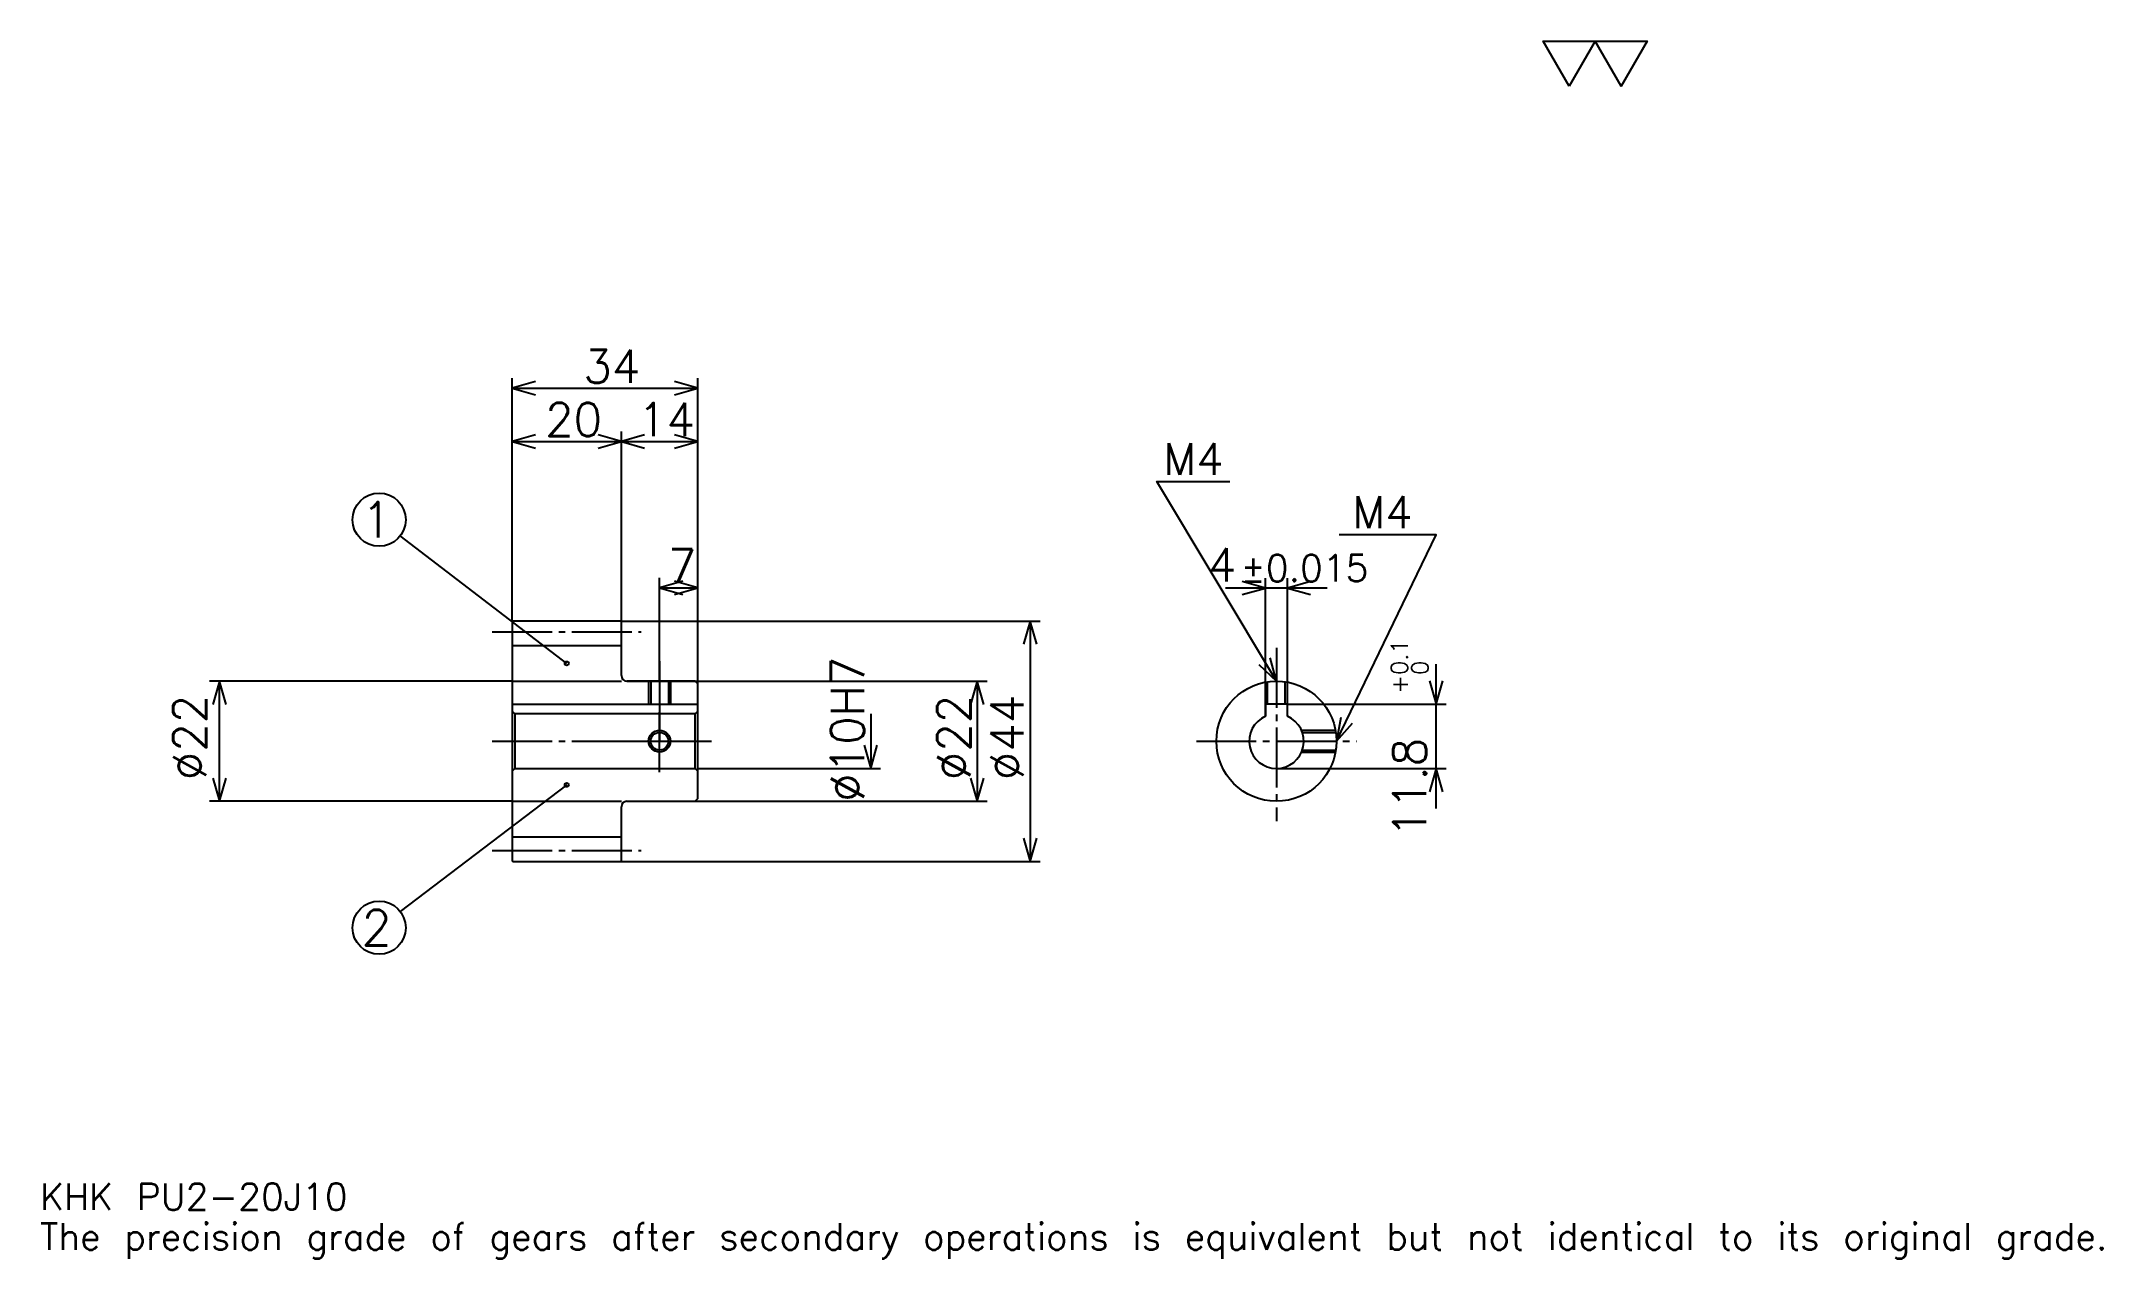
# Model space of a CAD drawing. Extents: x 12 to 390, y 4 to 227.
import ezdxf

# ---------------------------------------------------------------- set-up
doc = ezdxf.new("R2010")
doc.units = 0
doc.linetypes.add('DASHDOT', pattern=[14.608695, 10.956522, -1.217391, 1.217391, -1.217391])
doc.layers.get('0').update_dxf_attribs({"linetype": 'CONTINUOUS'})
doc.layers.add('DASHDOT', color=6, linetype='DASHDOT')
doc.styles.add('KANJI', font='TXT', dxfattribs={"bigfont": 'BIGFONT'})

msp = doc.modelspace()

# ---------------------------------------------------------------- linework, layer by layer
at = {"color": 5}
for p, q in [((98.608704, 121.217392), (98.608704, 165.652176)), ((98.608704, 163.82608), (132.608704, 163.82608)), ((132.608704, 121.217392), (132.608704, 165.652176)), ((118.608704, 121.217392), (118.608704, 155.91304)), ((98.608704, 154.08696), (118.608704, 154.08696)), ((118.608704, 154.08696), (132.608704, 154.08696)), ((108.608704, 113.467392), (78.127327, 136.804932)), ((125.608704, 121.217392), (125.608704, 129.130432)), ((236.565231, 106.017395), (236.565231, 129.08696)), ((240.565231, 106.017395), (240.565231, 129.08696)), ((125.608704, 127.304352), (132.608704, 127.304352)), ((247.869583, 127.260872), (229.26088, 127.260872)), ((98.608704, 121.117393), (98.608704, 121.217392)), ((118.508705, 121.217392), (132.608704, 121.217392)), ((118.608704, 121.117393), (118.608704, 121.217392)), ((125.608704, 110.217392), (125.608704, 121.217392)), ((125.608704, 110.217392), (125.608704, 121.217392)), ((132.608704, 121.217392), (195.304352, 121.217392)), ((132.608704, 109.717392), (132.608704, 121.217392)), ((193.478271, 121.217392), (193.478271, 77.217392)), ((267.826111, 86.91304), (267.826111, 113.321739)), ((98.608704, 110.217392), (43.2174, 110.217392)), ((45.043488, 88.217392), (45.043488, 110.217392)), ((119.608704, 110.217392), (132.608704, 110.217392)), ((132.608704, 110.217392), (185.565216, 110.217392)), ((183.739136, 110.217392), (183.739136, 88.217392)), ((240.565231, 106.017395), (269.652161, 106.017395)), ((164.26088, 104.217392), (164.26088, 94.217392)), ((108.608704, 91.217392), (78.135475, 68.019165)), ((132.608704, 94.217392), (166.086975, 94.217392)), ((238.565231, 94.217392), (269.652161, 94.217392)), ((98.608704, 88.217392), (43.2174, 88.217392)), ((119.608704, 88.217392), (132.608704, 88.217392)), ((132.608704, 88.217392), (185.565216, 88.217392)), ((118.508705, 77.217392), (132.608704, 77.217392)), ((132.608704, 77.217392), (195.304352, 77.217392))]:
    msp.add_line(p, q, dxfattribs=at)
at = {"color": 4}
for p, q in [((98.608704, 116.717392), (118.608704, 116.717392)), ((98.608704, 110.217392), (118.608704, 110.217392)), ((98.608704, 106.017395), (132.608704, 106.017395)), ((99.108704, 104.217392), (99.108704, 94.217392)), ((132.108704, 104.217392), (132.608704, 104.717392)), ((132.108704, 94.217392), (132.608704, 93.717392)), ((98.608704, 88.217392), (118.608704, 88.217392)), ((98.608704, 81.717392), (118.608704, 81.717392))]:
    msp.add_line(p, q, dxfattribs=at)
at = {"color": 7}
msp.add_lwpolyline([(292.17392, 219.130432), (287.426086, 227.360001), (306.417389, 227.360001), (301.669586, 219.130432), (296.921753, 227.360001), (292.17392, 219.130432)], dxfattribs=at)
at = {"color": 5}
for points in [[(102.869576, 165.043488), (98.608704, 163.82608), (102.869576, 162.608704)], [(128.347839, 162.608704), (132.608704, 163.82608), (128.347839, 165.043488)], [(102.869576, 155.304352), (98.608704, 154.08696), (102.869576, 152.869568)], [(114.347832, 152.869568), (118.608704, 154.08696), (114.347832, 155.304352)], [(122.869576, 155.304352), (118.608704, 154.08696), (122.869576, 152.869568)], [(128.347839, 152.869568), (132.608704, 154.08696), (128.347839, 155.304352)], [(238.565231, 110.217392), (216.652191, 146.739136), (230.043488, 146.739136)], [(249.565231, 99.217392), (267.826111, 137), (250.052185, 137)], [(129.869568, 128.521744), (125.608704, 127.304352), (129.869568, 126.08696)], [(128.347839, 126.08696), (132.608704, 127.304352), (128.347839, 128.521744)], [(232.304367, 126.04348), (236.565231, 127.260872), (232.304367, 128.478271)], [(244.826096, 128.478271), (240.565231, 127.260872), (244.826096, 126.04348)], [(194.695663, 116.95652), (193.478271, 121.217392), (192.26088, 116.95652)], [(235.329132, 113.244713), (238.565231, 110.217392), (237.416931, 114.497398)], [(46.26088, 105.95652), (45.043488, 110.217392), (43.826096, 105.95652)], [(184.956528, 105.95652), (183.739136, 110.217392), (182.521744, 105.95652)], [(266.608704, 110.278259), (267.826111, 106.017395), (269.043488, 110.278259)], [(250.323288, 103.583443), (249.565231, 99.217392), (252.515457, 102.523933)], [(163.043488, 98.478264), (164.26088, 94.217392), (165.478271, 98.478264)], [(43.826096, 92.478264), (45.043488, 88.217392), (46.26088, 92.478264)], [(182.521744, 92.478264), (183.739136, 88.217392), (184.956528, 92.478264)], [(269.043488, 89.95652), (267.826111, 94.217392), (266.608704, 89.95652)], [(192.26088, 81.478264), (193.478271, 77.217392), (194.695663, 81.478264)]]:
    msp.add_lwpolyline(points, dxfattribs=at)
at = {"color": 4}
for points in [[(118.608704, 111.217392), (118.608704, 121.117393), (118.508705, 121.217392), (98.708702, 121.217392), (98.608704, 121.117393), (98.608704, 93.717392)], [(119.608704, 88.217392), (132.108704, 88.217392), (132.608704, 88.717392), (132.608704, 109.717392), (132.108704, 110.217392), (119.608704, 110.217392)], [(123.608704, 110.217392), (123.608704, 106.017395)], [(123.988701, 110.217392), (123.988701, 106.017395)], [(127.228706, 110.217392), (127.228706, 106.017395)], [(127.608704, 110.217392), (127.608704, 106.017395)], [(236.565231, 103.799965), (236.565231, 110.034042)], [(236.945236, 106.017395), (236.945236, 110.09745)], [(240.185226, 106.017395), (240.185226, 110.09745)], [(240.565231, 103.799965), (240.565231, 110.034042)], [(240.565231, 103.799965), (240.565231, 106.017395), (236.565231, 106.017395), (236.565231, 103.799965)], [(98.608704, 93.717392), (99.108704, 94.217392), (132.108704, 94.217392), (132.108704, 104.217392), (99.108704, 104.217392), (98.608704, 104.717392)], [(243.147812, 101.217392), (249.381882, 101.217392)], [(243.295517, 100.837395), (249.445282, 100.837395)], [(243.147812, 97.217392), (249.381882, 97.217392)], [(243.295517, 97.597389), (249.445282, 97.597389)], [(98.608704, 93.717392), (98.608704, 77.31739), (98.708702, 77.217392), (118.508705, 77.217392), (118.608704, 77.31739), (118.608704, 87.217392)]]:
    msp.add_lwpolyline(points, dxfattribs=at)
at = {"color": 5}
for centre, radius in [((74.26088, 139.765213), 4.869565), ((108.608704, 113.467392), 0.365217), ((108.608704, 91.217392), 0.365217), ((74.26088, 65.069565), 4.869565)]:
    msp.add_circle(centre, radius, dxfattribs=at)
at = {"color": 4}
for centre, radius in [((238.565231, 99.217392), 11), ((125.608704, 99.217392), 1.62)]:
    msp.add_circle(centre, radius, dxfattribs=at)
at = {"color": 7}
msp.add_circle((125.608704, 99.217392), 2, dxfattribs=at)
at = {"color": 4}
for centre, radius, start, end in [((119.608704, 111.217392), 1, 180, 270), ((238.565231, 99.217392), 5, 113.57817801, 66.42182199), ((119.608704, 87.217392), 1, 90, 180)]:
    msp.add_arc(centre, radius, start, end, dxfattribs=at)
at = {"layer": 'DASHDOT', "color": 7}
for p, q in [((94.956528, 119.217392), (122.26088, 119.217392)), ((238.565231, 116.304352), (238.565231, 84.565216)), ((125.608704, 110.217392), (125.608704, 99.217392)), ((94.956528, 99.217392), (136.26088, 99.217392)), ((223.913055, 99.217392), (253.217392, 99.217392)), ((94.956528, 79.217392), (122.26088, 79.217392))]:
    msp.add_line(p, q, dxfattribs=at)
for points in [[(125.608704, 113.869568), (125.608704, 102.365219)], [(125.608704, 93.565216), (125.608704, 104.869568)], [(119.956528, 99.217392), (131.26088, 99.217392)]]:
    msp.add_lwpolyline(points, dxfattribs=at)

# ---------------------------------------------------------------- texts
at = {"color": 7, "style": 'KANJI'}
for s, height, p in [('34', 6.086957, (111.652184, 164.800003)), ('20', 6.086957, (104.652184, 155.060867)), ('14', 6.086957, (121.652184, 155.060867)), ('M4', 5.843478, (217.869568, 147.956528)), ('M4', 5.843478, (252.486969, 138.217392)), ('1', 6.492754, (71.014503, 136.518845)), ('7', 6.086957, (127.130447, 128.278259)), ('4', 6.086957, (226.000549, 128.478271)), ('%%p0.015', 4.869565, (232.025894, 128.478271)), ('2', 6.492754, (71.014503, 61.823189)), ('KHK PU2-20J10', 4.869565, (12.173913, 13.391304)), ('The precision grade of gears after secondary operations is equivalent but not identical to its original grade.', 4.869565, (12.173913, 6.086957))]:
    msp.add_text(s, height=height, dxfattribs=at).set_placement(p)
for s, height, p in [('%%c10H7', 6.086957, (163.043488, 88.108696)), ('0.1', 3.043478, (262.591309, 111.336746)), ('0', 3.043478, (266.365234, 111.336746)), ('+', 3.043478, (262.591309, 107.928055)), ('%%c22', 6.086957, (42.608704, 92.065216)), ('%%c22', 6.086957, (182.521744, 92.065216)), ('%%c44', 6.086957, (192.26088, 92.065216)), ('11.8', 6.086957, (266, 81.581299))]:
    msp.add_text(s, height=height, rotation=90, dxfattribs=at).set_placement(p)

doc.saveas('drawing.dxf')
